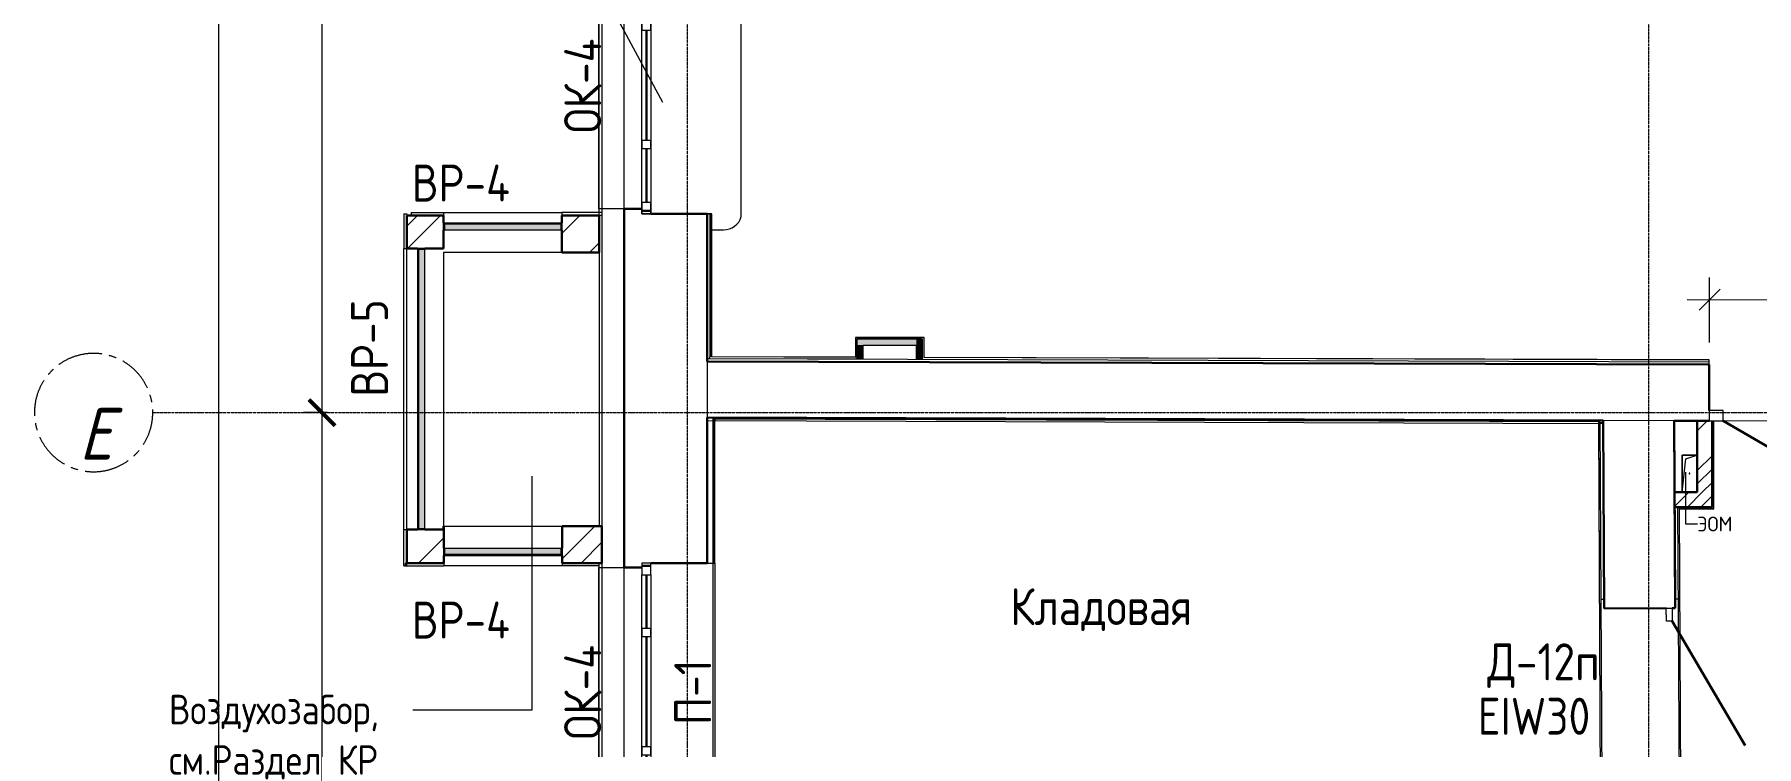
# Model space of a CAD drawing. Header units: millimetres. Extents: x 504091 to 2165846, y 135022 to 442887.
# Drawn here: x 1389236 to 1400878, y 339108 to 343923 of the extents above; entities that cross this region are included whole.
import ezdxf

# ---------------------------------------------------------------- set-up
doc = ezdxf.new("R2010")
doc.units = ezdxf.units.MM
doc.linetypes.add('ADSK_Линия сетки', pattern=[25, 20, -2.5, 0, -2.5])
doc.linetypes.add('осеваяX2', pattern=[4, 2.5, -0.5, 0.5, -0.5])
doc.layers.get('Defpoints').update_dxf_attribs({"color": 255})
for name, color, linetype, lineweight in [('_ Окна', 7, 'Continuous', 30), ('Аннотация', 7, 'Continuous', 9), ('Двери', 7, 'Continuous', 20), ('Марки дверей', 7, 'Continuous', 20), ('Марки окон', 7, 'Continuous', 20), ('Марки помещений', 7, 'Continuous', 20), ('Обобщенные модели', 7, 'Continuous', 18), ('Окна', 7, 'Continuous', 18), ('Оси', 165, 'осеваяX2', 13), ('Перекрытие', 7, 'Continuous', 18), ('размеры', 7, 'Continuous', 9), ('Стены внутренние', 7, 'Continuous', 18), ('Стены наружные', 7, 'Continuous', 18), ('Стены несущие', 7, 'Continuous', 30), ('Стены отделка', 7, 'Continuous', 30), ('Стены штриховка', 7, 'Continuous', 18)]:
    doc.layers.add(name, color=color, linetype=linetype, lineweight=lineweight)
doc.styles.add('GOST 2.304_new', font='isocpeur.ttf', dxfattribs={"width": 0.9, "oblique": 15})
doc.styles.add('GOST Common_2', font='GOST_Common.ttf', dxfattribs={"width": 0.9, "height": 200})
doc.styles.add('GOST Common_4', font='GOST_Common.ttf', dxfattribs={"width": 0.9, "height": 200})
doc.styles.add('GOST Common_5', font='GOST_Common.ttf', dxfattribs={"height": 250})
doc.styles.add('GOST Common_6', font='GOST_Common.ttf', dxfattribs={"width": 0.9, "height": 200})
doc.dimstyles.new('ADSK_Основной_2_мм', dxfattribs={"dimscale": 304.8, "dimtxt": 201.142999, "dimasz": 0.463911, "dimexe": 0.492126, "dimexo": 0.492126, "dimgap": 0.098425, "dimtad": 1, "dimrnd": 0.01, "dimdsep": 46, "dimtxsty": 'GOST Common_4', "dimblk1": 'OBLIQUE', "dimblk2": 'OBLIQUE', "dimsah": 1, "dimcen": 0.09, "dimdle": 0.492126, "dimazin": 2, "dimtfac": 1, "dimtdec": 4, "dimtix": 1, "dimtmove": 0, "dimatfit": 3, "dimfxl": 0, "dimtvp": 1, "dimtolj": 1, "dimtzin": 0, "dimlwd": 20, "dimlwe": 20, "dimarcsym": 0})
doc.dimstyles.new('SPDS 1_100', dxfattribs={"dimscale": 100, "dimtxt": 2.5, "dimasz": 1.77, "dimexe": 1.25, "dimexo": 0.625, "dimtad": 1, "dimdec": 0, "dimrnd": 0.001, "dimzin": 9, "dimtxsty": 'GOST 2.304_new', "dimblk": 'ARCHTICK', "dimcen": 2.5, "dimdle": 2, "dimclrt": 256, "dimadec": 0, "dimazin": 2, "dimtfac": 0.75, "dimtdec": 0, "dimtmove": 1, "dimatfit": 3, "dimfxl": 0, "dimtolj": 1, "dimlwd": 9, "dimlwe": 9, "dimarcsym": 0})
pattern_1 = [(45, (1400150.3, 304821.34), (-235.7317, 235.7317), []), (45, (1400307.45, 304821.34), (-235.7317, 235.7317), [])]
pattern_2 = [(45, (1368096.43, 304821.34), (-269.4077, 269.4077), []), (45, (1368186.23, 304821.34), (-269.4077, 269.4077), []), (45, (1368276.04, 304821.34), (-269.4077, 269.4077), []), (45, (1368365.84, 304821.34), (-269.4077, 269.4077), [])]

# ---------------------------------------------------------------- blocks, each defined once
blk = doc.blocks.new('АС_Дверь_Однопольная_Алюминиевая - 1150х2200 алюм ост EIW30 Д12п-6961446-План 1-го этажа')
at = {"layer": 'Двери'}
for p, q in [((-450, -180), (-363, -180)), ((-450, -220), (-450, -180)), ((-363, -220), (-450, -220)), ((-363, -180), (-363, -220)), ((613, -180), (700, -180)), ((613, -220), (613, -180)), ((700, -220), (613, -220)), ((700, -180), (700, -220))]:
    blk.add_line(p, q, dxfattribs=at)
at = {"layer": 'Двери', "lineweight": 30}
blk.add_line((613, -220), (-232, -708), dxfattribs=at)
blk = doc.blocks.new('Дверь-Alumark_двупольная с глухим окном_S70 - 1520х2200 _алюм_ост_ Д11п-6262946-План 1-го этажа')
at = {"layer": 'Двери', "lineweight": 30}
for p, q in [((-540, 190), (166, 597)), ((790, 190), (344, 447))]:
    blk.add_line(p, q, dxfattribs=at)
at = {"layer": 'Двери'}
for p, q in [((-635, 190), (-635, 120)), ((-540, 190), (-635, 190)), ((-635, 120), (-540, 120)), ((-540, 120), (-540, 190)), ((790, 190), (790, 120)), ((885, 190), (790, 190)), ((790, 120), (885, 120)), ((885, 120), (885, 190))]:
    blk.add_line(p, q, dxfattribs=at)
blk = doc.blocks.new('окно трехпол с фрамугой - 1700-2320_h_ _нов_-2116622-План 1-го этажа')
at = {"layer": '_ Окна', "lineweight": 18}
for p, q in [((-870, 100), (-870, 160)), ((-870, 160), (-790, 160)), ((-790, 160), (-790, 100)), ((-430, 100), (-430, 160)), ((-430, 160), (-370, 160)), ((-370, 160), (-370, 100)), ((370, 100), (370, 160)), ((370, 160), (430, 160)), ((430, 160), (430, 100)), ((790, 160), (790, 100)), ((870, 160), (790, 160)), ((870, 100), (870, 160)), ((-790, 100), (-870, 100)), ((-370, 100), (-430, 100)), ((430, 100), (370, 100)), ((790, 100), (870, 100))]:
    blk.add_line(p, q, dxfattribs=at)
at = {"layer": '_ Окна'}
for p, q in [((-850, 100), (-850, 160)), ((-790, 130), (-430, 130)), ((-370, 130), (370, 130)), ((430, 130), (790, 130)), ((850, 100), (850, 160))]:
    blk.add_line(p, q, dxfattribs=at)
at = {"layer": 'Окна'}
for p, q in [((-870, 160), (-870, 100)), ((-790, 160), (-870, 160)), ((-790, 160), (-430, 160)), ((-370, 160), (-430, 160)), ((-370, 160), (370, 160)), ((430, 160), (370, 160)), ((430, 160), (790, 160)), ((870, 160), (790, 160)), ((870, 100), (870, 160)), ((-870, 100), (-790, 100)), ((-430, 100), (-790, 100)), ((-430, 100), (-370, 100)), ((370, 100), (-370, 100)), ((370, 100), (430, 100)), ((790, 100), (430, 100)), ((790, 100), (870, 100))]:
    blk.add_line(p, q, dxfattribs=at)
blk = doc.blocks.new('Жалюзи помышленые - 1900 x1200 мм-3107528-План 1-го этажа')
at = {"layer": 'Окна', "true_color": 0x373f43}
for points in [[(-945, 38), (945, 38), (942, 41), (-942, 41)], [(-945, 38), (-945, -1), (945, -1), (945, 38), (-942, 38)], [(-903, 41), (902, 41), (900, 44), (-900, 44)], [(-900, 46), (-900, 44), (900, 44), (900, 46), (-897, 46)], [(-948, -4), (947, -4), (945, -1), (-945, -1)]]:
    blk.add_hatch(color=149, dxfattribs=at).paths.add_polyline_path(points)
at = {"layer": '_ Окна', "lineweight": 18}
for p, q in [((-900, 46), (-950, 46)), ((-950, 46), (-950, -4)), ((-945, 38), (-942, 41)), ((-945, -1), (-945, 38)), ((-942, 41), (-903, 41)), ((-903, 41), (-900, 44)), ((-900, 44), (-900, 46)), ((950, 46), (900, 46)), ((900, 46), (900, 44)), ((900, 44), (902, 41)), ((902, 41), (942, 41)), ((942, 41), (945, 38)), ((945, 38), (945, -1)), ((950, -4), (950, 46)), ((-950, -4), (-948, -4)), ((-948, -4), (-945, -1)), ((945, -1), (947, -4)), ((947, -4), (950, -4))]:
    blk.add_line(p, q, dxfattribs=at)
at = {"layer": 'Окна'}
for p, q in [((945, 38), (-945, 38)), ((-903, 41), (902, 41)), ((900, 46), (-900, 46)), ((900, 44), (-900, 44)), ((-948, -4), (947, -4)), ((945, -1), (-945, -1))]:
    blk.add_line(p, q, dxfattribs=at)
blk = doc.blocks.new('Жалюзи помышленые - 800 x1200 мм-3107358-План 1-го этажа')
at = {"layer": 'Окна', "true_color": 0x373f43}
for points in [[(-45, -21), (395, -21), (397, -19), (-398, -19), (-395, -21), (-369, -21)], [(395, -61), (395, -21), (-395, -21), (-395, -61), (392, -61)], [(350, -64), (392, -64), (395, -61), (-395, -61), (-392, -64), (-45, -64)], [(-45, -66), (350, -66), (352, -64), (-353, -64), (-350, -66)], [(350, -69), (350, -66), (-350, -66), (-350, -69), (347, -69)]]:
    blk.add_hatch(color=149, dxfattribs=at).paths.add_polyline_path(points)
at = {"layer": '_ Окна', "lineweight": 18}
for p, q in [((-400, -19), (-398, -19)), ((-400, -69), (-400, -19)), ((-350, -69), (-400, -69)), ((-398, -19), (-395, -21)), ((-395, -21), (-395, -61)), ((-395, -61), (-392, -64)), ((-392, -64), (-353, -64)), ((-353, -64), (-350, -66)), ((-350, -66), (-350, -69)), ((350, -66), (352, -64)), ((350, -69), (350, -66)), ((400, -69), (350, -69)), ((352, -64), (392, -64)), ((392, -64), (395, -61)), ((395, -21), (397, -19)), ((395, -61), (395, -21)), ((397, -19), (400, -19)), ((400, -19), (400, -69))]:
    blk.add_line(p, q, dxfattribs=at)
at = {"layer": 'Окна'}
for p, q in [((-398, -19), (397, -19)), ((395, -21), (-395, -21)), ((395, -61), (-395, -61)), ((-353, -64), (352, -64)), ((350, -66), (-350, -66)), ((350, -69), (-350, -69))]:
    blk.add_line(p, q, dxfattribs=at)
blk = doc.blocks.new('GM_Отверстие прямоугольное _в плите_ - Отверстие-3906246-План 1-го этажа')
at = {"layer": 'Обобщенные модели'}
for p, q in [((-50, -125), (-50, 125)), ((-50, 125), (50, 125)), ((50, 125), (-50, 125)), ((-50, 125), (-50, -125)), ((-25, 100), (50, 125)), ((50, 125), (50, -125)), ((50, -125), (50, 125)), ((-50, -125), (-25, 100)), ((50, -125), (-50, -125)), ((-50, -125), (50, -125))]:
    blk.add_line(p, q, dxfattribs=at)
for start, end in [(360, 180), (180, 360), (60, 165), (300, 360), (195, 270)]:
    blk.add_arc((0, 0), 2.5, start, end, dxfattribs=at)
blk = doc.blocks.new('_Oblique')
at = {"color": 0, "linetype": 'ByBlock', "lineweight": -2}
blk.add_line((-0.5, -0.5), (0.5, 0.5), dxfattribs=at)
blk = doc.blocks.new('*D2758')
at = {"layer": 'Defpoints', "color": 0, "lineweight": 20, "transparency": 16777216}
for p in [(1402080, 342125), (1400559, 341690), (1402079, 341685)]:
    blk.add_point(p, dxfattribs=at)
at = {"layer": 'размеры', "color": 0, "transparency": 16777216}
for p, q in [((1400559, 341840), (1400561, 342280)), ((1402079, 341835), (1402081, 342275)), ((1400410, 342131), (1402230, 342125))]:
    blk.add_line(p, q, dxfattribs=at)
at = {"layer": 'размеры', "color": 0, "transparency": 16777216, "xscale": 141.4, "yscale": 141.4, "zscale": 141.4}
for p, rotation in [((1400560, 342130), 179.8129919366386), ((1402080, 342125), 359.8129919366386)]:
    blk.add_blockref('_Oblique', p, dxfattribs=dict(at, rotation=rotation))
at = {"layer": 'размеры', "color": 0, "lineweight": 20, "transparency": 16777216, "insert": (1401320, 342258), "char_height": 200, "width": 560.47, "attachment_point": 5, "rotation": 359.813, "style": 'GOST Common_4'}
blk.add_mtext('\\A1;1520', dxfattribs=at)
blk = doc.blocks.new('Ось сетки - Круг_Ø8 мм-8258-План подвала')
at = {"layer": 'Оси', "linetype": 'ByBlock', "lineweight": 20}
for start, end in [(360, 180), (180, 360)]:
    blk.add_arc((0, 0), 4, start, end, dxfattribs=at)
blk = doc.blocks.new('_ArchTick')
at = {"color": 0, "linetype": 'ByBlock', "const_width": 0.15}
blk.add_lwpolyline([(-0.5, -0.5), (0.5, 0.5)], dxfattribs=at)
blk = doc.blocks.new('*D2806')
at = {"layer": 'Defpoints', "color": 0, "lineweight": 20, "transparency": 16777216}
for p in [(1390579, 347866), (1390479, 304816), (1390579, 304816)]:
    blk.add_point(p, dxfattribs=at)
at = {"layer": 'размеры', "color": 0, "lineweight": 9, "transparency": 16777216}
for p, q in [((1390479, 348066), (1390479, 304616)), ((1390517, 347866), (1390354, 347866)), ((1390517, 304816), (1390354, 304816))]:
    blk.add_line(p, q, dxfattribs=at)
at = {"layer": 'размеры', "color": 0, "lineweight": 9, "transparency": 16777216, "xscale": 177, "yscale": 177, "zscale": 177}
for p, rotation in [((1390479, 347866), 90), ((1390479, 304816), 270)]:
    blk.add_blockref('_ArchTick', p, dxfattribs=dict(at, rotation=rotation))
at = {"layer": 'размеры', "lineweight": 20, "transparency": 16777216, "insert": (1390292, 326341), "char_height": 250, "width": 318.77, "attachment_point": 5, "rotation": 90, "style": 'GOST 2.304_new'}
blk.add_mtext('\\A1;43050', dxfattribs=at)
blk = doc.blocks.new('*D2807')
at = {"layer": 'Defpoints', "color": 0, "lineweight": 20, "transparency": 16777216}
for p in [(1391279, 347866), (1391179, 341366), (1391279, 341366)]:
    blk.add_point(p, dxfattribs=at)
at = {"layer": 'размеры', "color": 0, "lineweight": 9, "transparency": 16777216}
for p, q in [((1391179, 348066), (1391179, 341166)), ((1391217, 347866), (1391054, 347866)), ((1391217, 341366), (1391054, 341366))]:
    blk.add_line(p, q, dxfattribs=at)
at = {"layer": 'размеры', "color": 0, "lineweight": 9, "transparency": 16777216, "xscale": 177, "yscale": 177, "zscale": 177}
for p, rotation in [((1391179, 347866), 90), ((1391179, 341366), 270)]:
    blk.add_blockref('_ArchTick', p, dxfattribs=dict(at, rotation=rotation))
at = {"layer": 'размеры', "lineweight": 20, "transparency": 16777216, "insert": (1390992, 344616), "char_height": 250, "width": 248.31, "attachment_point": 5, "rotation": 90, "style": 'GOST 2.304_new'}
blk.add_mtext('\\A1;6500', dxfattribs=at)
blk = doc.blocks.new('*D2808')
at = {"layer": 'Defpoints', "color": 0, "lineweight": 20, "transparency": 16777216}
for p in [(1391279, 341366), (1391179, 325066), (1391279, 325066)]:
    blk.add_point(p, dxfattribs=at)
at = {"layer": 'размеры', "color": 0, "lineweight": 9, "transparency": 16777216}
for p, q in [((1391179, 341566), (1391179, 324866)), ((1391217, 341366), (1391054, 341366)), ((1391217, 325066), (1391054, 325066))]:
    blk.add_line(p, q, dxfattribs=at)
at = {"layer": 'размеры', "color": 0, "lineweight": 9, "transparency": 16777216, "xscale": 177, "yscale": 177, "zscale": 177}
for p, rotation in [((1391179, 341366), 90), ((1391179, 325066), 270)]:
    blk.add_blockref('_ArchTick', p, dxfattribs=dict(at, rotation=rotation))
at = {"layer": 'размеры', "lineweight": 20, "transparency": 16777216, "insert": (1390992, 333216), "char_height": 250, "width": 291.93, "attachment_point": 5, "rotation": 90, "style": 'GOST 2.304_new'}
blk.add_mtext('\\A1;16300', dxfattribs=at)

msp = doc.modelspace()

# ---------------------------------------------------------------- hatches: boundary and pattern name
at = {"layer": 'Стены внутренние', "lineweight": 9}
h = msp.add_hatch(dxfattribs=at)
h.set_pattern_fill('FP_28', color=256, style=0, pattern_type=2)
h.set_pattern_definition(pattern_1)
h.paths.add_polyline_path([(1392905.7957, 342449.1667), (1392905.7957, 342699.1667), (1392802.1013, 342699.1667), (1392802.1013, 342449.1667), (1392885.261, 342449.1667)])
h.paths.add_polyline_path([(1391752.1013, 342475.4587), (1392002.1013, 342475.4587), (1392002.1013, 342699.1667), (1391752.1013, 342699.1667)])
h = msp.add_hatch(dxfattribs=at)
h.set_pattern_fill('FP_28', color=256, style=0, pattern_type=2)
h.set_pattern_definition(pattern_1)
h.paths.add_polyline_path([(1392905.7957, 342449.1667), (1393052.5062, 342449.1667), (1393051.5062, 342699.1667), (1392905.7957, 342699.1667)])
at = {"layer": 'Стены внутренние'}
for points in [[(1394797.5769, 341822.354), (1395197.5769, 341822.354), (1395197.5769, 341862.354), (1394797.5769, 341862.354)], [(1395237.5769, 341729.0773), (1395237.5769, 341862.354), (1395197.5769, 341862.354), (1395197.5769, 341729.0773)], [(1394837.5769, 341729.0773), (1394837.5769, 341822.354), (1394797.5769, 341822.354), (1394797.5769, 341729.2078)]]:
    msp.add_hatch(color=256, dxfattribs=at).paths.add_polyline_path(points)
at = {"layer": 'Стены внутренние', "lineweight": 9}
h = msp.add_hatch(dxfattribs=at)
h.set_pattern_fill('ANSI34', color=256, scale=20, style=0)
h.set_pattern_definition(pattern_2)
h.paths.add_polyline_path([(1400577.2978, 341310.3412), (1400477.2978, 341310.6675), (1400477.2978, 340827.738), (1400577.2978, 340827.738)])
h = msp.add_hatch(dxfattribs=at)
h.set_pattern_fill('ANSI34', color=256, scale=20, style=0)
h.set_pattern_definition(pattern_2)
h.paths.add_polyline_path([(1400323.6475, 340827.738), (1400324.1615, 340727.738), (1400577.2978, 340727.738), (1400577.2978, 340827.738)])
h = msp.add_hatch(dxfattribs=at)
h.set_pattern_fill('FP_28', color=256, style=0, pattern_type=2)
h.set_pattern_definition(pattern_1)
h.paths.add_polyline_path([(1392905.7957, 340349.2515), (1392905.7957, 340599.2515), (1392802.5062, 340599.2515), (1392802.5062, 340349.2515), (1392885.261, 340349.2515)])
h.paths.add_polyline_path([(1392002.5062, 340349.2515), (1392002.1013, 340575.4587), (1391752.1013, 340575.4587), (1391752.1013, 340349.2515), (1392002.1013, 340349.2515)])
h = msp.add_hatch(dxfattribs=at)
h.set_pattern_fill('FP_28', color=256, style=0, pattern_type=2)
h.set_pattern_definition(pattern_1)
h.paths.add_polyline_path([(1392905.7957, 340349.2515), (1393072.5062, 340349.2515), (1393072.5062, 340599.2515), (1392905.7957, 340599.2515)])

# ---------------------------------------------------------------- linework, layer by layer
at = {"layer": 'Аннотация', "lineweight": 9}
for p, q in [((1393483.35, 343463.1343), (1392760.2897, 344806.5224)), ((1392599.3224, 340937.5377), (1392599.3224, 339354.401)), ((1392322.585, 339354.401), (1391794.2082, 339354.401)), ((1392599.3224, 339354.401), (1392322.585, 339354.401))]:
    msp.add_line(p, q, dxfattribs=at)
at = {"layer": 'Аннотация', "color": 251, "lineweight": 9, "true_color": 0x4b4b4b}
for p, q in [((1400397.7277, 340964.0319), (1400397.7277, 340614.4386)), ((1400397.7277, 340614.4386), (1400477.9299, 340614.4386))]:
    msp.add_line(p, q, dxfattribs=at)
at = {"layer": 'Оси', "linetype": 'ADSK_Линия сетки'}
for p, q in [((1400149.8592, 300469.847), (1400149.8592, 349044.3426)), ((1393649.8592, 300469.847), (1393649.8592, 348931.4083)), ((1390035.5654, 341366.3441), (1456265.2939, 341366.3441))]:
    msp.add_line(p, q, dxfattribs=at)
at = {"layer": 'Перекрытие'}
for p, q in [((1394014.026, 342691.273), (1394014.026, 344487.1482)), ((1393402.5062, 342709.8411), (1393802.6801, 342709.8411)), ((1393814.2828, 342601.4719), (1393894.4907, 342601.4719)), ((1401982.3782, 341305.7551), (1400652.3853, 341310.0961))]:
    msp.add_line(p, q, dxfattribs=at)
msp.add_arc((1393894.4907, 342725.9298), 124.4579, 270, 343.83153822, dxfattribs=at)
at = {"layer": 'Стены внутренние'}
for p, q in [((1393222.5062, 342744.2604), (1393222.5062, 344419.2604)), ((1391752.1013, 340575.4587), (1391752.1013, 342475.4587)), ((1392802.1013, 342449.1667), (1392002.1013, 342449.1667)), ((1392002.1013, 342449.1667), (1392002.1013, 340599.2515)), ((1392002.5062, 340599.2515), (1392802.5062, 340599.2515)), ((1393222.5062, 338644.2604), (1393222.5062, 340319.2604)), ((1393822.5062, 340349.2604), (1393822.5062, 338609.2604))]:
    msp.add_line(p, q, dxfattribs=at)
at = {"layer": 'Стены наружные'}
for p, q in [((1393051.5062, 342744.2604), (1393051.5062, 344419.2604)), ((1393052.5062, 342744.2604), (1393052.5062, 344419.2604)), ((1393072.5062, 344419.2604), (1393072.5062, 342744.2604)), ((1392002.1013, 342719.1667), (1392802.1013, 342719.1667)), ((1393052.5062, 342744.2604), (1393051.5062, 342744.2604)), ((1391732.1013, 340575.4587), (1391732.1013, 342475.4587)), ((1392802.5062, 340329.2515), (1392002.5062, 340329.2515)), ((1393051.5062, 338644.2604), (1393051.5062, 340319.2604)), ((1393051.5062, 340319.2604), (1393052.5062, 340319.2604)), ((1393052.5062, 338644.2604), (1393052.5062, 340319.2604)), ((1393072.5062, 340319.2604), (1393072.5062, 338644.2604)), ((1393834.5062, 340349.2604), (1393834.5062, 338609.2604))]:
    msp.add_line(p, q, dxfattribs=at)
at = {"layer": 'Стены несущие'}
for p, q in [((1391752.1013, 342699.1667), (1391752.1013, 342475.4587)), ((1391752.1013, 342699.1667), (1392002.1013, 342699.1667)), ((1392002.1013, 342699.1667), (1392002.1013, 342649.1667)), ((1392802.1013, 342649.1667), (1392802.1013, 342699.1667)), ((1393052.5062, 342699.1667), (1392802.1013, 342699.1667)), ((1393052.5062, 342449.1667), (1393052.5062, 342699.1667)), ((1393342.5062, 342744.2604), (1393222.5062, 342744.2604)), ((1393222.5062, 340319.2604), (1393222.5062, 342744.2604)), ((1393782.5062, 342709.2604), (1393402.5062, 342709.2604)), ((1393782.5062, 341712.5208), (1393782.5062, 342709.2604)), ((1392002.1013, 342599.1667), (1392002.1013, 342475.4587)), ((1392802.1013, 342449.1667), (1392802.1013, 342599.1667)), ((1391752.1013, 342475.4587), (1391824.7293, 342475.4587)), ((1391874.7293, 342475.4587), (1392002.1013, 342475.4587)), ((1393052.5062, 342449.1667), (1392802.1013, 342449.1667)), ((1400548.6261, 341690.4368), (1393782.5062, 341712.5208)), ((1400558.6261, 341690.4041), (1400548.6261, 341690.4368)), ((1400548.6261, 341690.4368), (1400558.6261, 341690.4041)), ((1400557.6142, 341380.4058), (1400558.6261, 341690.4041)), ((1399841.1481, 341312.7439), (1393782.5062, 341332.5188)), ((1393782.5062, 341332.5188), (1393782.5062, 340349.2604)), ((1399847.6815, 340041.6951), (1399841.1481, 341312.7439)), ((1400557.3858, 341310.4061), (1400321.1625, 341311.1772)), ((1400321.1625, 341311.1772), (1400327.3569, 340107.5958)), ((1400327.6752, 340044.1624), (1400321.1625, 341311.1772)), ((1400477.2978, 341310.6675), (1400477.2978, 340827.738)), ((1400577.2978, 340727.738), (1400577.2978, 341310.3412)), ((1400477.2978, 340827.738), (1400323.6475, 340827.738)), ((1400324.1615, 340727.738), (1400577.2978, 340727.738)), ((1391752.1013, 340349.2515), (1391752.1013, 340575.4587)), ((1391752.1013, 340575.4587), (1391824.7293, 340575.4587)), ((1391874.7293, 340575.4587), (1392002.1013, 340575.4587)), ((1392002.1013, 340599.2515), (1392002.5062, 340599.2515)), ((1392002.1013, 340599.2515), (1392002.1013, 340575.4587)), ((1392002.5062, 340599.2515), (1392002.5062, 340449.2515)), ((1393072.5062, 340599.2515), (1392802.5062, 340599.2515)), ((1392802.5062, 340599.2515), (1392802.5062, 340449.2515)), ((1393072.5062, 340349.2515), (1393072.5062, 340599.2515)), ((1391752.1013, 340349.2515), (1392002.5062, 340349.2515)), ((1392002.5062, 340399.2515), (1392002.5062, 340349.2515)), ((1392802.5062, 340399.2515), (1392802.5062, 340349.2515)), ((1393072.5062, 340349.2515), (1392802.5062, 340349.2515)), ((1393222.5062, 340319.2604), (1393342.5062, 340319.2604)), ((1393402.5062, 340349.2604), (1393782.5062, 340349.2604)), ((1399847.6815, 340041.6951), (1400267.676, 340043.854)), ((1400307.6755, 340044.0596), (1400327.6752, 340044.1624))]:
    msp.add_line(p, q, dxfattribs=at)
at = {"layer": 'Стены отделка', "lineweight": 9}
for p, q in [((1391732.1013, 342709.1667), (1391732.1013, 342475.4587)), ((1391732.1013, 342709.1667), (1391752.1013, 342709.1667)), ((1391752.1013, 342709.1667), (1391752.1013, 342699.1667)), ((1391782.1013, 342719.1667), (1392002.1013, 342719.1667)), ((1391782.1013, 342719.1667), (1391782.1013, 342699.1667)), ((1392002.1013, 342719.1667), (1392002.1013, 342699.1667)), ((1393072.5062, 342719.1667), (1392802.1013, 342719.1667)), ((1392802.1013, 342719.1667), (1392802.1013, 342699.1667)), ((1393051.5062, 342744.2604), (1393051.5062, 342699.1667)), ((1393222.5062, 342744.2604), (1393052.5062, 342744.2604)), ((1393052.5062, 342699.1667), (1393052.5062, 342744.2604)), ((1393072.5062, 342699.1667), (1393052.5062, 342699.1667)), ((1393072.5062, 342744.2604), (1393072.5062, 340319.2604)), ((1393814.5062, 342709.2604), (1393782.5062, 342709.2604)), ((1393814.5062, 341744.4165), (1393814.5062, 342709.2604)), ((1391732.1013, 342475.4587), (1391752.1013, 342475.4587)), ((1393052.5062, 342449.1667), (1393052.5062, 340599.2515)), ((1394785.5769, 341872.354), (1394785.5769, 341741.247)), ((1395247.5769, 341874.354), (1394787.5769, 341874.354)), ((1395237.5769, 341862.354), (1394797.5769, 341862.354)), ((1394797.5769, 341729.0773), (1394797.5769, 341862.354)), ((1395237.5769, 341862.354), (1395237.5769, 341727.7717)), ((1395249.5769, 341739.7326), (1395249.5769, 341872.354)), ((1393782.5062, 341732.5209), (1393802.5062, 341732.5209)), ((1393782.5715, 341732.5207), (1393782.5062, 341712.5208)), ((1393782.5062, 341712.5208), (1400548.6261, 341690.4368)), ((1393782.5715, 341732.5207), (1400558.6913, 341710.404)), ((1393802.5062, 341732.5209), (1393802.5062, 341742.4557)), ((1393802.5062, 341732.5209), (1393802.5062, 341732.4556)), ((1393802.5062, 341732.4556), (1394797.5769, 341729.2078)), ((1394785.5769, 341741.247), (1393814.5062, 341744.4165)), ((1394797.5769, 341729.0773), (1394837.5769, 341729.0773)), ((1394837.5769, 341729.0773), (1394837.5769, 341822.354)), ((1394837.5769, 341822.354), (1395197.5769, 341822.354)), ((1395197.5769, 341822.354), (1395197.5769, 341729.0773)), ((1395197.5769, 341729.0773), (1395237.5769, 341729.0773)), ((1400558.7305, 341722.4039), (1395249.5769, 341739.7326)), ((1400558.6261, 341690.4041), (1400558.7305, 341722.4039)), ((1393782.5062, 341332.5188), (1393782.4409, 341312.5189)), ((1393782.4409, 341312.5189), (1399837.2858, 341292.7564)), ((1393822.5062, 341328.2554), (1393782.5062, 341328.2554)), ((1393822.5062, 341328.2554), (1393822.5062, 340350.2604)), ((1399821.1887, 341304.809), (1393822.5062, 341324.3882)), ((1393834.5062, 340349.2604), (1393834.5062, 341312.349)), ((1399809.25, 341292.8479), (1399824.578, 338310.8441)), ((1399841.2329, 341296.2624), (1399821.2331, 341296.1596)), ((1399837.2858, 341292.7564), (1399837.3511, 341312.7563)), ((1400477.2978, 341287.7078), (1400477.2978, 340827.738)), ((1400589.2978, 340717.738), (1400589.2978, 341310.302)), ((1400477.2978, 340827.738), (1400345.6787, 340827.738)), ((1400344.1656, 340727.738), (1400393.5009, 331141.8173)), ((1400405.5007, 331141.879), (1400356.2275, 340715.738)), ((1400356.2275, 340715.738), (1400587.2978, 340715.738)), ((1391732.1013, 340329.2515), (1391732.1013, 340575.4587)), ((1391732.1013, 340575.4587), (1391752.1013, 340575.4587)), ((1391732.1013, 340329.2515), (1392002.5062, 340329.2515)), ((1391742.1013, 340349.2515), (1391752.1013, 340349.2515)), ((1391742.1013, 340349.2515), (1391742.1013, 340329.2515)), ((1391752.1013, 340329.2515), (1391752.1013, 340349.2515)), ((1392002.5062, 340349.2515), (1392002.5062, 340329.2515)), ((1392802.5062, 340349.2515), (1392802.5062, 340329.2515)), ((1393051.1013, 340329.2515), (1392802.5062, 340329.2515)), ((1393051.1013, 340349.2515), (1393051.1013, 340329.2515)), ((1393051.5062, 340329.2515), (1393051.5062, 340319.2604)), ((1393052.5062, 340329.2515), (1393051.5062, 340329.2515)), ((1393052.5062, 340319.2604), (1393052.5062, 340349.2515)), ((1393052.5062, 340319.2604), (1393222.5062, 340319.2604)), ((1393222.5062, 340319.2604), (1393222.5062, 340319.2604)), ((1393782.5062, 340349.2604), (1393834.5062, 340349.2604)), ((1399827.3557, 340105.0257), (1399847.3555, 340105.1285)), ((1399833.7294, 338865.0421), (1399827.3557, 340105.0257)), ((1400327.3569, 340107.5958), (1400347.3567, 340107.6986))]:
    msp.add_line(p, q, dxfattribs=at)
at = {"layer": 'Стены штриховка'}
for p, q in [((1393802.5062, 342709.2604), (1393802.5062, 341742.4557)), ((1393812.5062, 341742.4231), (1393812.5062, 342709.2604)), ((1394787.5769, 341874.354), (1394785.5769, 341874.354)), ((1394785.5769, 341874.354), (1394785.5769, 341872.354)), ((1395249.5769, 341872.354), (1394785.5769, 341872.354)), ((1394787.5769, 341874.354), (1394787.5769, 341739.2405)), ((1395249.5769, 341874.354), (1395247.5769, 341874.354)), ((1395247.5769, 341874.354), (1395247.5769, 341737.7391)), ((1395249.5769, 341872.354), (1395249.5769, 341874.354)), ((1393782.5062, 341712.5208), (1393782.5062, 341332.5188)), ((1394787.5769, 341739.2405), (1393812.5062, 341742.4231)), ((1400558.724, 341720.404), (1395247.5769, 341737.7391)), ((1393832.5062, 340349.2604), (1393832.5062, 341324.3556)), ((1399821.1989, 341302.8089), (1393832.5062, 341322.3555)), ((1393834.5062, 341322.349), (1393834.5062, 341312.349)), ((1399826.5883, 338308.8441), (1399811.1884, 341304.8416)), ((1399827.3557, 340105.0257), (1399821.1887, 341304.809)), ((1400321.1625, 341311.1772), (1399841.1481, 341312.7439)), ((1400587.2978, 340715.738), (1400587.2978, 341310.3085)), ((1400354.2172, 340717.738), (1400403.5008, 331141.8687)), ((1400354.2172, 340717.738), (1400589.2978, 340717.738)), ((1400587.2978, 340715.738), (1400589.2978, 340715.738)), ((1400589.2978, 340715.738), (1400589.2978, 340717.738)), ((1393822.5062, 340349.2604), (1393822.5062, 340350.2604))]:
    msp.add_line(p, q, dxfattribs=at)

# ---------------------------------------------------------------- block references
at = {"layer": 'Двери'}
for name, p, rotation in [('Дверь-Alumark_двупольная с глухим окном_S70 - 1520х2200 _алюм_ост_ Д11п-6262946-План 1-го этажа', (1401443.0012, 341497.5166), 179.812991936315), ('АС_Дверь_Однопольная_Алюминиевая - 1150х2200 алюм ост EIW30 Д12п-6961446-План 1-го этажа', (1400091.2764, 339342.938), 90.29450663479045)]:
    msp.add_blockref(name, p, dxfattribs=dict(at, rotation=rotation))
at = {"layer": 'Обобщенные модели'}
msp.add_blockref('GM_Отверстие прямоугольное _в плите_ - Отверстие-3906246-План 1-го этажа', (1400424.7827, 340954.2348), dxfattribs=at)
at = {"layer": 'Окна'}
for name, p, rotation in [('окно трехпол с фрамугой - 1700-2320_h_ _нов_-2116622-План 1-го этажа', (1393502.5062, 343579.2604), 90.0000000000001), ('Жалюзи помышленые - 800 x1200 мм-3107358-План 1-го этажа', (1392402.1013, 342580.5167), 180), ('Жалюзи помышленые - 1900 x1200 мм-3107528-План 1-го этажа', (1391870.7513, 341525.4587), 89.99999999999964), ('окно трехпол с фрамугой - 1700-2320_h_ _нов_-2116622-План 1-го этажа', (1393502.5062, 339479.2604), 90.0000000000001)]:
    msp.add_blockref(name, p, dxfattribs=dict(at, rotation=rotation))
msp.add_blockref('Жалюзи помышленые - 800 x1200 мм-3107358-План 1-го этажа', (1392402.5062, 340467.9015), dxfattribs=at)
at = {"layer": 'Оси', "lineweight": 20, "xscale": 99.99999999999993, "yscale": 99.99999999999993, "zscale": 99.99999999999993, "rotation": 270}
msp.add_blockref('Ось сетки - Круг_Ø8 мм-8258-План подвала', (1389635.5654, 341366.3441), dxfattribs=at)

# ---------------------------------------------------------------- texts
at = {"layer": 'Аннотация', "color": 251, "lineweight": 9, "true_color": 0x4b4b4b, "insert": (1400477.9299, 340663.1929), "char_height": 100, "width": 240.885, "attachment_point": 1, "line_spacing_factor": 1.022766, "style": 'GOST Common_5'}
msp.add_mtext('\\pt360,720,1080,1440,1800,2160,2520,2880,3240,3600,3960,4320,4680,5040,5400,5760,6120,6480,6840,7200,7560,7920,8280,8640,9000,9360,9720,10080,10440,10800,11160,11520;ЭОМ', dxfattribs=at)
at = {"layer": 'Аннотация', "lineweight": 9, "insert": (1390145.1925, 339458.5242), "char_height": 200, "width": 2178.9, "attachment_point": 1, "line_spacing_factor": 1.022766, "style": 'GOST Common_6'}
msp.add_mtext('\\pt360,720,1080,1440,1800,2160,2520,2880,3240,3600,3960,4320,4680,5040,5400,5760,6120,6480,6840,7200,7560,7920,8280,8640,9000,9360,9720,10080,10440,10800,11160,11520;Воздухозабор,\\Pсм.Раздел КР', dxfattribs=at)
at = {"layer": 'Аннотация', "color": 1, "lineweight": 9, "true_color": 0xff0000, "insert": (1398993.26, 339438.4483), "char_height": 250, "width": 811.737, "attachment_point": 1, "line_spacing_factor": 1.022766, "style": 'GOST Common_2'}
msp.add_mtext('\\pt360,720,1080,1440,1800,2160,2520,2880,3240,3600,3960,4320,4680,5040,5400,5760,6120,6480,6840,7200,7560,7920,8280,8640,9000,9360,9720,10080,10440,10800,11160,11520;EIW30', dxfattribs=at)
at = {"layer": 'Марки дверей', "lineweight": 9, "insert": (1399437.1525, 339655.3633), "char_height": 250, "width": 803.7, "attachment_point": 5, "line_spacing_factor": 1.022766, "style": 'GOST Common_2'}
msp.add_mtext('\\pt450,900,1350,1800,2250,2700,3150,3600,4050,4500,4950,5400,5850,6300,6750,7200,7650,8100,8550,9000,9450,9900,10350,10800,11250,11700,12150,12600,13050,13500,13950,14400;Д-12п', dxfattribs=at)
at = {"layer": 'Марки окон', "lineweight": 9, "char_height": 250, "attachment_point": 5, "rotation": 90, "line_spacing_factor": 1.022766, "style": 'GOST Common_2'}
for s, insert, width in [('\\pt450,900,1350,1800,2250,2700,3150,3600,4050,4500,4950,5400,5850,6300,6750,7200,7650,8100,8550,9000,9450,9900,10350,10800,11250,11700,12150,12600,13050,13500,13950,14400;ОК-4', (1392942.5301, 343575.653), 702.9), ('\\pt450,900,1350,1800,2250,2700,3150,3600,4050,4500,4950,5400,5850,6300,6750,7200,7650,8100,8550,9000,9450,9900,10350,10800,11250,11700,12150,12600,13050,13500,13950,14400;ВР-5', (1391500.9269, 341803.2253), 690.3), ('\\pt450,900,1350,1800,2250,2700,3150,3600,4050,4500,4950,5400,5850,6300,6750,7200,7650,8100,8550,9000,9450,9900,10350,10800,11250,11700,12150,12600,13050,13500,13950,14400;ОК-4', (1392942.5301, 339475.653), 702.9), ('\\pt450,900,1350,1800,2250,2700,3150,3600,4050,4500,4950,5400,5850,6300,6750,7200,7650,8100,8550,9000,9450,9900,10350,10800,11250,11700,12150,12600,13050,13500,13950,14400;П-1', (1393686.4904, 339476.103), 458.1)]:
    msp.add_mtext(s, dxfattribs=dict(at, insert=insert, width=width))
at = {"layer": 'Марки окон', "lineweight": 9, "char_height": 250, "width": 708.3, "attachment_point": 5, "line_spacing_factor": 1.022766, "style": 'GOST Common_2'}
for insert in [(1392118.4322, 342917.9276), (1392118.4322, 339963.512)]:
    msp.add_mtext('\\pt450,900,1350,1800,2250,2700,3150,3600,4050,4500,4950,5400,5850,6300,6750,7200,7650,8100,8550,9000,9450,9900,10350,10800,11250,11700,12150,12600,13050,13500,13950,14400;ВР-4', dxfattribs=dict(at, insert=insert))
at = {"layer": 'Марки помещений', "lineweight": 9, "insert": (1396447.5985, 340034.6137), "char_height": 250, "width": 1345.5, "attachment_point": 5, "line_spacing_factor": 1.022766, "style": 'GOST Common_2'}
msp.add_mtext('\\pt450,900,1350,1800,2250,2700,3150,3600,4050,4500,4950,5400,5850,6300,6750,7200,7650,8100,8550,9000,9450,9900,10350,10800,11250,11700,12150,12600,13050,13500,13950,14400;Кладовая', dxfattribs=at)
at = {"layer": 'Оси', "insert": (1389650.0425, 341223.4931), "char_height": 350, "width": 232.2, "attachment_point": 5, "line_spacing_factor": 1.022766, "style": 'GOST 2.304_new'}
msp.add_mtext('\\pt89.999,180.0015,270.0005,359.9995,449.9985,540.001,630,719.999,810.0015,900.0005,989.9995,1079.9985,1170.001,1260,1349.999,1440.0015,1530.0005,1619.9995,1709.9985,1800.001,1890,1979.999,2070.0015,2160.0005,2249.9995,2339.9985,2430.001,2520,2609.999,2700.0015,2790.0005,2879.9995;Е', dxfattribs=at)

# ---------------------------------------------------------------- dimensions: what is measured, and where the dimension line sits
at = {"layer": 'размеры', "lineweight": 20}
for base, p1, p2, picture, middle in [((1390479.2401, 304816.3441), (1390579.225, 347866.3441), (1390579.225, 304816.3441), '*D2806', (1390291.7401, 326341.3441)), ((1391179.2401, 341366.3441), (1391279.225, 347866.3441), (1391279.225, 341366.3441), '*D2807', (1390991.7401, 344616.3441)), ((1391179.2401, 325066.3441), (1391279.225, 341366.3441), (1391279.225, 325066.3441), '*D2808', (1390991.7401, 333216.3441))]:
    dim = msp.add_linear_dim(base=base, p1=p1, p2=p2, angle=90, dimstyle='SPDS 1_100', dxfattribs=at)
    dim.commit()
    dim.dimension.update_dxf_attribs({"geometry": picture, "text_midpoint": middle})
dim = msp.add_linear_dim(base=(1402080.0534, 342125.2293), p1=(1400558.6261, 341690.4041), p2=(1402078.618, 341685.443), angle=359.81299194, dimstyle='ADSK_Основной_2_мм', override={"dimpost": '<>', "dimfxl": 1520, "dimlwd": 65535, "dimlwe": 65535}, dxfattribs=at)
dim.commit()
dim.dimension.update_dxf_attribs({"geometry": '*D2758', "text_midpoint": (1401320.4817, 342257.7092)})

doc.saveas('drawing.dxf')
